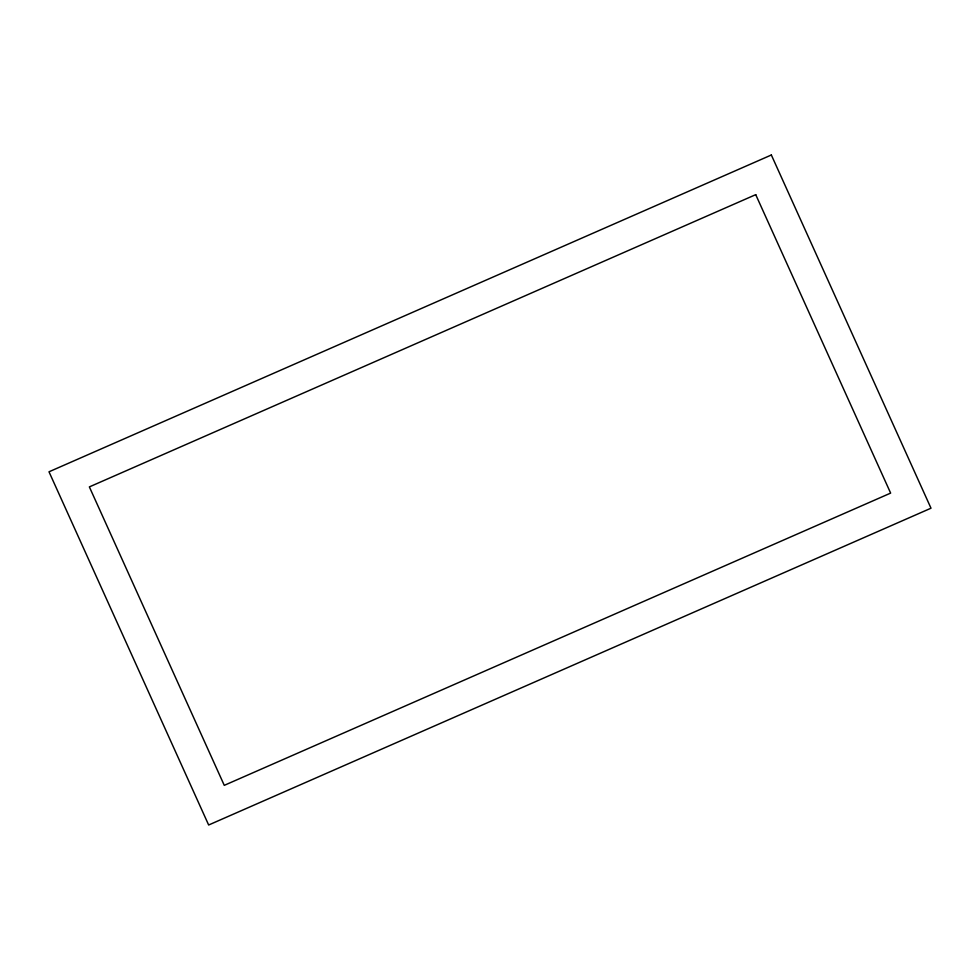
<?xml version="1.0" encoding="UTF-8"?>
<svg xmlns="http://www.w3.org/2000/svg" width="980" height="980" viewBox="0 0 980 980"><rect width="100%" height="100%" fill="white"/><g stroke="black" fill="none" stroke-linecap="round" stroke-linejoin="round"><path stroke-width="1.47" d="M771.346 154.999L49 471.797L208.654 825.001L931 508.204L771.346 154.999M755.727 194.653L89.364 486.901L224.273 785.348L890.636 493.099L755.727 194.653"/></g></svg>
